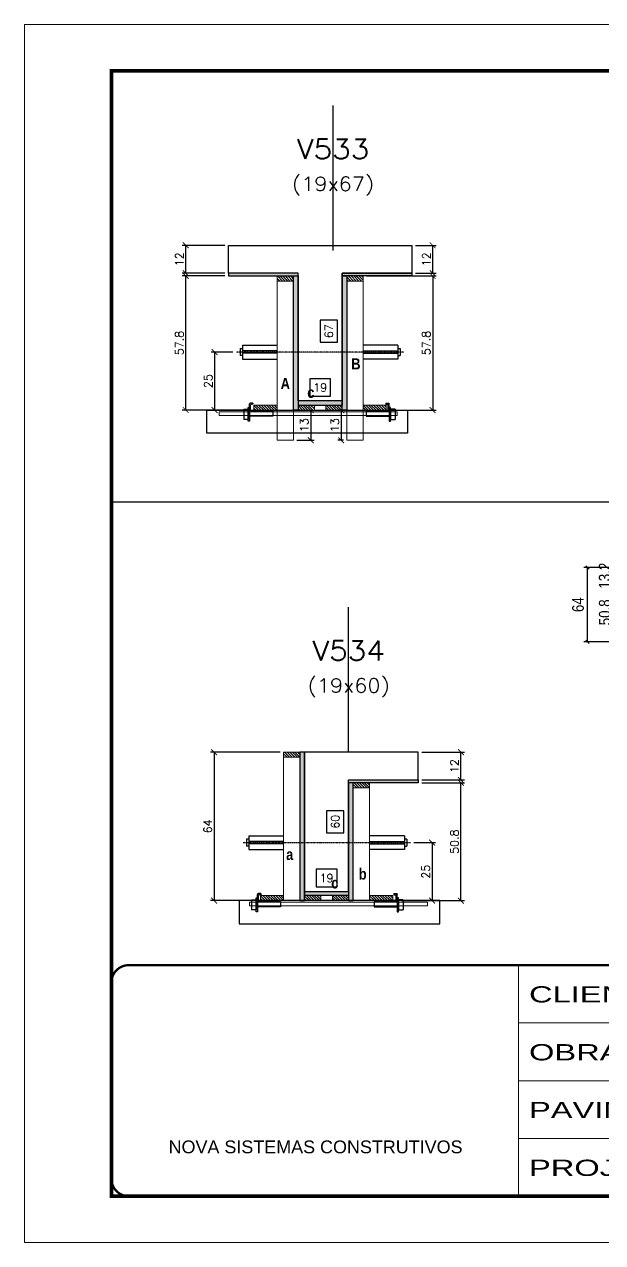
# Model space of a CAD drawing. Extents: x -21493 to -15213, y -12134 to 11887.
# Drawn here: x -21493 to -20995, y 500 to 1550 of the extents above; entities that cross this region are included whole.
import ezdxf
from ezdxf.enums import TextEntityAlignment as Align

# ---------------------------------------------------------------- set-up
doc = ezdxf.new("R2010")
doc.units = 0
for name, pattern in [('CONTINUO', [0]), ('DASHED', [0.75, 0.5, -0.25]), ('HIDDEN', [0.375, 0.25, -0.125])]:
    doc.linetypes.add(name, pattern=pattern)
for name, color, linetype in [('barrote', 251, 'Continuous'), ('COTA', 241, 'Continuous'), ('Cota Seção (2x)', 4, 'Continuous'), ('detalhes', 4, 'Continuous'), ('Painéis', 200, 'Continuous'), ('presilha', 1, 'Continuous'), ('TENSOR', 3, 'Continuous'), ('Texto de Titulo', 7, 'Continuous'), ('Texto Qtd Sarr', 242, 'Continuous')]:
    doc.layers.add(name, color=color, linetype=linetype)
for name, color, linetype, lineweight in [('CONCRETO', 251, 'Continuous', 25), ('Folhas', 255, 'Continuous', 9), ('Hachura', 251, 'Continuous', 9), ('Madeira', 126, 'Continuous', 18), ('SARRAFO DE PRESSAO', 251, 'DASHED', 9), ('SCO-___-LAJ', 2, 'Continuous', 0), ('Texto Seção', 7, 'Continuous', 15)]:
    doc.layers.add(name, color=color, linetype=linetype, lineweight=lineweight)
doc.styles.add('ARIAL', font='arial.ttf')
doc.styles.add('COTA TECNICA', font='techl___.ttf', dxfattribs={"height": 10})
doc.styles.add('Romans', font='romans.shx')
doc.styles.add('TECNICA', font='techb___.ttf', dxfattribs={"height": 10})
doc.styles.add('Tecnologia', font='')
doc.styles.get('Tecnologia').set_extended_font_data('Forgotten Futurist')
doc.dimstyles.new('Cota Seção (2x)', dxfattribs={"dimtxt": 7, "dimasz": 5, "dimexe": 3, "dimexo": 3, "dimgap": 2, "dimtad": 3, "dimdec": 1, "dimlfac": 0.5, "dimzin": 12, "dimdsep": 46, "dimtxsty": 'Romans', "dimblk": 'ARCHTICK', "dimcen": 0, "dimclrd": 4, "dimclre": 4, "dimclrt": 1, "dimadec": 1, "dimazin": 3, "dimtfac": 1, "dimtdec": 1, "dimtmove": 0, "dimatfit": 3, "dimldrblk": 'OBLIQUE', "dimfxl": 1, "dimtolj": 1, "dimtzin": 12, "dimarcsym": 0})
doc.dimstyles.new('Cota Seção interna', dxfattribs={"dimtxt": 7, "dimasz": 6, "dimexe": 0.18, "dimexo": 2, "dimgap": -4, "dimtad": 3, "dimdec": 1, "dimlfac": 0.5, "dimzin": 12, "dimdsep": 46, "dimtxsty": 'Romans', "dimblk": 'ARCHTICK', "dimcen": 0.09, "dimse1": 1, "dimse2": 1, "dimsd1": 1, "dimsd2": 1, "dimclrd": 180, "dimclre": 5, "dimclrt": 1, "dimadec": 0, "dimazin": 3, "dimtfac": 1, "dimtdec": 1, "dimtofl": 0, "dimtmove": 0, "dimatfit": 3, "dimldrblk": 'ARCHTICK', "dimfxl": 1, "dimtolj": 1, "dimtzin": 0, "dimarcsym": 0})
doc.dimstyles.new('PAINEL', dxfattribs={"dimtxt": 10, "dimasz": 3, "dimexe": 3, "dimexo": 3, "dimgap": 3, "dimtad": 1, "dimdec": 1, "dimzin": 12, "dimdsep": 46, "dimtxsty": 'COTA TECNICA', "dimblk1": 'OBLIQUE', "dimblk2": 'OBLIQUE', "dimsah": 1, "dimcen": 0.9, "dimclrd": 4, "dimclre": 4, "dimclrt": 240, "dimadec": 1, "dimazin": 3, "dimtfac": 1, "dimtdec": 1, "dimtmove": 0, "dimatfit": 3, "dimfxl": 1, "dimtolj": 1, "dimtzin": 12, "dimarcsym": 0})

# ---------------------------------------------------------------- blocks, each defined once
blk = doc.blocks.new('titulo1')
at = {"layer": 'Defpoints', "color": 252, "linetype": 'HIDDEN', "ltscale": 2}
blk.add_line((0, 0), (0, 125), dxfattribs=at)
at = {"layer": 'Defpoints', "style": 'Romans', "oblique": 15}
blk.add_attdef('FOLHA', text='', height=10, dxfattribs=at).set_placement((0, 15.6), align=Align.MIDDLE_CENTER)
at = {"layer": 'Texto Qtd Sarr', "color": 3, "style": 'Romans', "oblique": 15}
for tag, height, p in [('TITULO', 17, (0, 71.4)), ('SEÇÃO', 12, (0, 41.5))]:
    blk.add_attdef(tag, text='', height=height, dxfattribs=at).set_placement(p, align=Align.MIDDLE_CENTER)
blk = doc.blocks.new('_ArchTick')
at = {"color": 0, "linetype": 'ByBlock', "const_width": 0.15}
blk.add_lwpolyline([(-0.5, -0.5), (0.5, 0.5)], dxfattribs=at)
blk = doc.blocks.new('*D379')
at = {"layer": 'COTA', "color": 4, "lineweight": -2, "transparency": 16777216}
for p, q in [((-21151.1, 896.4), (-21114.4, 896.4)), ((-21117.4, 794.8), (-21117.4, 896.4)), ((-21168.7, 794.8), (-21114.4, 794.8))]:
    blk.add_line(p, q, dxfattribs=at)
at = {"layer": 'Defpoints', "color": 0, "transparency": 16777216}
for p in [(-21154.1, 896.4), (-21117.4, 896.4), (-21171.7, 794.8)]:
    blk.add_point(p, dxfattribs=at)
at = {"layer": 'COTA', "color": 4, "lineweight": -2, "transparency": 16777216, "xscale": 5, "yscale": 5, "zscale": 5}
for p, rotation in [((-21117.4, 896.4), 90), ((-21117.4, 794.8), 270)]:
    blk.add_blockref('_ArchTick', p, dxfattribs=dict(at, rotation=rotation))
at = {"layer": 'COTA', "color": 1, "transparency": 16777216, "insert": (-21122.9, 845.6), "char_height": 7, "attachment_point": 5, "rotation": 90, "style": 'Romans'}
blk.add_mtext('\\A1;50.8', dxfattribs=at)
blk = doc.blocks.new('_Oblique')
at = {"color": 0, "linetype": 'ByBlock', "lineweight": -2}
blk.add_line((-0.5, -0.5), (0.5, 0.5), dxfattribs=at)
blk = doc.blocks.new('*D380')
at = {"layer": 'COTA', "color": 4, "lineweight": -2, "transparency": 16777216}
for p, q in [((-21151.1, 922.8), (-21114.4, 922.8)), ((-21117.4, 898.8), (-21117.4, 922.8)), ((-21151.1, 898.8), (-21114.4, 898.8))]:
    blk.add_line(p, q, dxfattribs=at)
at = {"layer": 'Defpoints', "color": 0, "transparency": 16777216}
for p in [(-21154.1, 922.8), (-21117.4, 922.8), (-21154.1, 898.8)]:
    blk.add_point(p, dxfattribs=at)
at = {"layer": 'COTA', "color": 4, "lineweight": -2, "transparency": 16777216, "xscale": 5, "yscale": 5, "zscale": 5}
for p, rotation in [((-21117.4, 922.8), 90), ((-21117.4, 898.8), 270)]:
    blk.add_blockref('_ArchTick', p, dxfattribs=dict(at, rotation=rotation))
at = {"layer": 'COTA', "color": 1, "transparency": 16777216, "insert": (-21122.9, 910.8), "char_height": 7, "attachment_point": 5, "rotation": 90, "style": 'Romans'}
blk.add_mtext('\\A1;12', dxfattribs=at)
blk = doc.blocks.new('*D381')
at = {"layer": 'Cota Seção (2x)', "color": 180, "lineweight": -2, "transparency": 16777216}
for p, q in [((-21218.1, 872.3), (-21233.1, 872.3)), ((-21233.1, 872.3), (-21233.1, 853.3)), ((-21218.1, 853.3), (-21218.1, 872.3)), ((-21233.1, 853.3), (-21218.1, 853.3))]:
    blk.add_line(p, q, dxfattribs=at)
at = {"layer": 'Defpoints', "color": 0, "transparency": 16777216}
for p in [(-21214.1, 922.8), (-21214.1, 922.8), (-21214.1, 802.8)]:
    blk.add_point(p, dxfattribs=at)
at = {"layer": 'Cota Seção (2x)', "color": 1, "transparency": 16777216, "insert": (-21225.6, 862.8), "char_height": 7, "attachment_point": 5, "rotation": 90, "style": 'Romans'}
blk.add_mtext('\\A1;60', dxfattribs=at)
blk = doc.blocks.new('PRESILHA METÁLICA 1')
at = {"layer": 'presilha'}
for p, q in [((7.5, 10.6), (7.5, 19.9)), ((12, 21), (8.6, 21)), ((9, 11.6), (9, 18.9)), ((12, 19.5), (9.6, 19.5)), ((12, 21), (12, 19.5)), ((0, 13), (6, 13)), ((0, 13), (0, 0)), ((6, 0), (0, 0)), ((6, 15.5), (7.5, 15.5)), ((6, -2.5), (6, 15.5)), ((6, 13), (6, 0)), ((7.5, 15.5), (7.5, -2.5)), ((37.5, 4.1), (7.5, 4.1)), ((37.5, 11), (9.6, 11)), ((37.5, 11), (37.5, 4.1)), ((7.5, -2.5), (6, -2.5))]:
    blk.add_line(p, q, dxfattribs=at)
for centre, radius, start, end in [((8.6, 19.9), 1.14, 90, 180), ((9.6, 18.9), 0.57, 90, 180), ((9.6, 11.6), 0.57, 180, 270)]:
    blk.add_arc(centre, radius, start, end, dxfattribs=at)
blk = doc.blocks.new('*D382')
at = {"layer": 'Cota Seção (2x)', "color": 180, "lineweight": -2, "transparency": 16777216}
for p, q in [((-21224.1, 821.8), (-21242.1, 821.8)), ((-21242.1, 821.8), (-21242.1, 806.8)), ((-21224.1, 806.8), (-21224.1, 821.8)), ((-21242.1, 806.8), (-21224.1, 806.8))]:
    blk.add_line(p, q, dxfattribs=at)
at = {"layer": 'Defpoints', "color": 0, "transparency": 16777216}
for p in [(-21214.1, 802.8), (-21252.1, 794.8), (-21214.1, 794.8)]:
    blk.add_point(p, dxfattribs=at)
at = {"layer": 'Cota Seção (2x)', "color": 1, "transparency": 16777216, "insert": (-21233.1, 814.3), "char_height": 7, "attachment_point": 5, "style": 'Romans'}
blk.add_mtext('\\A1;19', dxfattribs=at)
blk = doc.blocks.new('*D383')
at = {"layer": 'COTA', "color": 4, "lineweight": -2, "transparency": 16777216}
for p, q in [((-21273.1, 922.8), (-21333, 922.8)), ((-21330, 922.8), (-21330, 794.8)), ((-21273.1, 794.8), (-21333, 794.8))]:
    blk.add_line(p, q, dxfattribs=at)
at = {"layer": 'Defpoints', "color": 0, "transparency": 16777216}
for p in [(-21270.1, 922.8), (-21330, 794.8), (-21270.1, 794.8)]:
    blk.add_point(p, dxfattribs=at)
at = {"layer": 'COTA', "color": 4, "lineweight": -2, "transparency": 16777216, "xscale": 5, "yscale": 5, "zscale": 5}
for p, rotation in [((-21330, 922.8), 90), ((-21330, 794.8), 270)]:
    blk.add_blockref('_ArchTick', p, dxfattribs=dict(at, rotation=rotation))
at = {"layer": 'COTA', "color": 1, "transparency": 16777216, "insert": (-21335.5, 858.8), "char_height": 7, "attachment_point": 5, "rotation": 90, "style": 'Romans'}
blk.add_mtext('\\A1;64', dxfattribs=at)
blk = doc.blocks.new('*D384')
at = {"layer": 'COTA', "color": 4, "lineweight": -2, "transparency": 16777216}
for p, q in [((-21157.8, 844.8), (-21139.2, 844.8)), ((-21142.2, 844.8), (-21142.2, 794.8)), ((-21157.8, 794.8), (-21139.2, 794.8))]:
    blk.add_line(p, q, dxfattribs=at)
at = {"layer": 'Defpoints', "color": 0, "transparency": 16777216}
for p in [(-21160.8, 844.8), (-21160.8, 794.8), (-21142.2, 794.8)]:
    blk.add_point(p, dxfattribs=at)
at = {"layer": 'COTA', "color": 4, "lineweight": -2, "transparency": 16777216, "xscale": 5, "yscale": 5, "zscale": 5}
for p, rotation in [((-21142.2, 844.8), 90), ((-21142.2, 794.8), 270)]:
    blk.add_blockref('_ArchTick', p, dxfattribs=dict(at, rotation=rotation))
at = {"layer": 'COTA', "color": 1, "transparency": 16777216, "insert": (-21147.7, 819.8), "char_height": 7, "attachment_point": 5, "rotation": 90, "style": 'Romans'}
blk.add_mtext('\\A1;25', dxfattribs=at)
blk = doc.blocks.new('*D394')
at = {"layer": 'COTA', "color": 4, "linetype": 'ByBlock', "lineweight": -2, "transparency": 16777216}
for p, q in [((-20967.8, 1068.7), (-20988.3, 1068.7)), ((-20985.3, 1017.9), (-20985.3, 1068.7)), ((-20967.8, 1017.9), (-20988.3, 1017.9))]:
    blk.add_line(p, q, dxfattribs=at)
at = {"layer": 'Defpoints', "color": 0, "linetype": 'ByBlock', "transparency": 16777216}
for p in [(-20985.3, 1068.7), (-20964.8, 1068.7), (-20964.8, 1017.9)]:
    blk.add_point(p, dxfattribs=at)
at = {"layer": 'COTA', "color": 4, "linetype": 'ByBlock', "lineweight": -2, "transparency": 16777216, "xscale": 3, "yscale": 3, "zscale": 3}
for p, rotation in [((-20985.3, 1068.7), 90), ((-20985.3, 1017.9), 270)]:
    blk.add_blockref('_Oblique', p, dxfattribs=dict(at, rotation=rotation))
at = {"layer": 'COTA', "color": 240, "linetype": 'ByBlock', "transparency": 16777216, "insert": (-20993.4, 1043.3), "char_height": 10, "attachment_point": 5, "rotation": 90, "style": 'COTA TECNICA'}
blk.add_mtext('\\A1;50.8', dxfattribs=at)
blk = doc.blocks.new('*D395')
at = {"layer": 'COTA', "color": 4, "linetype": 'ByBlock', "lineweight": -2, "transparency": 16777216}
for p, q in [((-20967.8, 1081.9), (-20988.3, 1081.9)), ((-20985.3, 1068.7), (-20985.3, 1081.9)), ((-20967.8, 1068.7), (-20988.3, 1068.7))]:
    blk.add_line(p, q, dxfattribs=at)
at = {"layer": 'Defpoints', "color": 0, "linetype": 'ByBlock', "transparency": 16777216}
for p in [(-20985.3, 1081.9), (-20964.8, 1081.9), (-20964.8, 1068.7)]:
    blk.add_point(p, dxfattribs=at)
at = {"layer": 'COTA', "color": 4, "linetype": 'ByBlock', "lineweight": -2, "transparency": 16777216, "xscale": 3, "yscale": 3, "zscale": 3}
for p, rotation in [((-20985.3, 1081.9), 90), ((-20985.3, 1068.7), 270)]:
    blk.add_blockref('_Oblique', p, dxfattribs=dict(at, rotation=rotation))
at = {"layer": 'COTA', "color": 240, "linetype": 'ByBlock', "transparency": 16777216, "insert": (-20993.5, 1074.9), "char_height": 10, "attachment_point": 5, "rotation": 90, "style": 'COTA TECNICA'}
blk.add_mtext('\\A1;13.2', dxfattribs=at)
blk = doc.blocks.new('*D976')
at = {"layer": 'COTA', "color": 4, "lineweight": -2, "transparency": 16777216}
for p, q in [((-20967.8, 1081.9), (-21011.4, 1081.9)), ((-21008.4, 1017.9), (-21008.4, 1081.9)), ((-20967.8, 1017.9), (-21011.4, 1017.9))]:
    blk.add_line(p, q, dxfattribs=at)
at = {"layer": 'Defpoints', "color": 0, "transparency": 16777216}
for p in [(-21008.4, 1081.9), (-20964.8, 1081.9), (-20964.8, 1017.9)]:
    blk.add_point(p, dxfattribs=at)
at = {"layer": 'COTA', "color": 4, "lineweight": -2, "transparency": 16777216, "xscale": 3, "yscale": 3, "zscale": 3}
for p, rotation in [((-21008.4, 1081.9), 90), ((-21008.4, 1017.9), 270)]:
    blk.add_blockref('_Oblique', p, dxfattribs=dict(at, rotation=rotation))
at = {"layer": 'COTA', "color": 240, "transparency": 16777216, "insert": (-21016.5, 1049.9), "char_height": 10, "attachment_point": 5, "rotation": 90, "style": 'COTA TECNICA'}
blk.add_mtext('\\A1;64', dxfattribs=at)
blk = doc.blocks.new('*D429')
at = {"layer": 'COTA', "color": 4, "lineweight": -2, "transparency": 16777216}
for p, q in [((-21320.6, 1333.2), (-21357.4, 1333.2)), ((-21354.4, 1217.6), (-21354.4, 1333.2)), ((-21303, 1217.6), (-21357.4, 1217.6))]:
    blk.add_line(p, q, dxfattribs=at)
at = {"layer": 'Defpoints', "color": 0, "transparency": 16777216}
for p in [(-21354.4, 1333.2), (-21317.6, 1333.2), (-21300, 1217.6)]:
    blk.add_point(p, dxfattribs=at)
at = {"layer": 'COTA', "color": 4, "lineweight": -2, "transparency": 16777216, "xscale": 5, "yscale": 5, "zscale": 5}
for p, rotation in [((-21354.4, 1333.2), 90), ((-21354.4, 1217.6), 270)]:
    blk.add_blockref('_ArchTick', p, dxfattribs=dict(at, rotation=rotation))
at = {"layer": 'COTA', "color": 1, "transparency": 16777216, "insert": (-21359.9, 1275.4), "char_height": 7, "attachment_point": 5, "rotation": 90, "style": 'Romans'}
blk.add_mtext('\\A1;57.8', dxfattribs=at)
blk = doc.blocks.new('*D430')
at = {"layer": 'COTA', "color": 4, "lineweight": -2, "transparency": 16777216}
for p, q in [((-21320.6, 1359.6), (-21357.4, 1359.6)), ((-21354.4, 1335.6), (-21354.4, 1359.6)), ((-21320.6, 1335.6), (-21357.4, 1335.6))]:
    blk.add_line(p, q, dxfattribs=at)
at = {"layer": 'Defpoints', "color": 0, "transparency": 16777216}
for p in [(-21354.4, 1359.6), (-21317.6, 1359.6), (-21317.6, 1335.6)]:
    blk.add_point(p, dxfattribs=at)
at = {"layer": 'COTA', "color": 4, "lineweight": -2, "transparency": 16777216, "xscale": 5, "yscale": 5, "zscale": 5}
for p, rotation in [((-21354.4, 1359.6), 90), ((-21354.4, 1335.6), 270)]:
    blk.add_blockref('_ArchTick', p, dxfattribs=dict(at, rotation=rotation))
at = {"layer": 'COTA', "color": 1, "transparency": 16777216, "insert": (-21359.9, 1347.6), "char_height": 7, "attachment_point": 5, "rotation": 90, "style": 'Romans'}
blk.add_mtext('\\A1;12', dxfattribs=at)
blk = doc.blocks.new('*D431')
at = {"layer": 'Cota Seção (2x)', "color": 180, "lineweight": -2, "transparency": 16777216}
for p, q in [((-21223.6, 1295.1), (-21238.6, 1295.1)), ((-21238.6, 1295.1), (-21238.6, 1276.1)), ((-21223.6, 1276.1), (-21223.6, 1295.1)), ((-21238.6, 1276.1), (-21223.6, 1276.1))]:
    blk.add_line(p, q, dxfattribs=at)
at = {"layer": 'Defpoints', "color": 0, "transparency": 16777216}
for p in [(-21257.6, 1359.6), (-21219.6, 1359.6), (-21257.6, 1225.6)]:
    blk.add_point(p, dxfattribs=at)
at = {"layer": 'Cota Seção (2x)', "color": 1, "transparency": 16777216, "insert": (-21231.1, 1285.6), "char_height": 7, "attachment_point": 5, "rotation": 90, "style": 'Romans'}
blk.add_mtext('\\A1;67', dxfattribs=at)
blk = doc.blocks.new('*D432')
at = {"layer": 'Cota Seção (2x)', "color": 180, "lineweight": -2, "transparency": 16777216}
for p, q in [((-21229.6, 1244.6), (-21247.6, 1244.6)), ((-21247.6, 1244.6), (-21247.6, 1229.6)), ((-21229.6, 1229.6), (-21229.6, 1244.6)), ((-21247.6, 1229.6), (-21229.6, 1229.6))]:
    blk.add_line(p, q, dxfattribs=at)
at = {"layer": 'Defpoints', "color": 0, "transparency": 16777216}
for p in [(-21257.6, 1225.6), (-21257.6, 1217.6), (-21219.6, 1217.6)]:
    blk.add_point(p, dxfattribs=at)
at = {"layer": 'Cota Seção (2x)', "color": 1, "transparency": 16777216, "insert": (-21238.6, 1237.1), "char_height": 7, "attachment_point": 5, "style": 'Romans'}
blk.add_mtext('\\A1;19', dxfattribs=at)
blk = doc.blocks.new('*D433')
at = {"layer": 'COTA', "color": 4, "lineweight": -2, "transparency": 16777216}
for p, q in [((-21198.6, 1333.2), (-21138.7, 1333.2)), ((-21141.7, 1333.2), (-21141.7, 1217.6)), ((-21198.6, 1217.6), (-21138.7, 1217.6))]:
    blk.add_line(p, q, dxfattribs=at)
at = {"layer": 'Defpoints', "color": 0, "transparency": 16777216}
for p in [(-21201.6, 1333.2), (-21201.6, 1217.6), (-21141.7, 1217.6)]:
    blk.add_point(p, dxfattribs=at)
at = {"layer": 'COTA', "color": 4, "lineweight": -2, "transparency": 16777216, "xscale": 5, "yscale": 5, "zscale": 5}
for p, rotation in [((-21141.7, 1333.2), 90), ((-21141.7, 1217.6), 270)]:
    blk.add_blockref('_ArchTick', p, dxfattribs=dict(at, rotation=rotation))
at = {"layer": 'COTA', "color": 1, "transparency": 16777216, "insert": (-21147.2, 1275.4), "char_height": 7, "attachment_point": 5, "rotation": 90, "style": 'Romans'}
blk.add_mtext('\\A1;57.8', dxfattribs=at)
blk = doc.blocks.new('*D434')
at = {"layer": 'COTA', "color": 4, "lineweight": -2, "transparency": 16777216}
for p, q in [((-21313.9, 1267.6), (-21332.5, 1267.6)), ((-21329.5, 1267.6), (-21329.5, 1217.6)), ((-21313.9, 1217.6), (-21332.5, 1217.6))]:
    blk.add_line(p, q, dxfattribs=at)
at = {"layer": 'Defpoints', "color": 0, "transparency": 16777216}
for p in [(-21310.9, 1267.6), (-21329.5, 1217.6), (-21310.9, 1217.6)]:
    blk.add_point(p, dxfattribs=at)
at = {"layer": 'COTA', "color": 4, "lineweight": -2, "transparency": 16777216, "xscale": 5, "yscale": 5, "zscale": 5}
for p, rotation in [((-21329.5, 1267.6), 90), ((-21329.5, 1217.6), 270)]:
    blk.add_blockref('_ArchTick', p, dxfattribs=dict(at, rotation=rotation))
at = {"layer": 'COTA', "color": 1, "transparency": 16777216, "insert": (-21335, 1242.6), "char_height": 7, "attachment_point": 5, "rotation": 90, "style": 'Romans'}
blk.add_mtext('\\A1;25', dxfattribs=at)
blk = doc.blocks.new('*D1029')
at = {"layer": 'COTA', "color": 4, "lineweight": -2, "transparency": 16777216}
for p, q in [((-21156.6, 1359.6), (-21138.7, 1359.6)), ((-21141.7, 1335.6), (-21141.7, 1359.6)), ((-21156.6, 1335.6), (-21138.7, 1335.6))]:
    blk.add_line(p, q, dxfattribs=at)
at = {"layer": 'Defpoints', "color": 0, "transparency": 16777216}
for p in [(-21159.6, 1359.6), (-21141.7, 1359.6), (-21159.6, 1335.6)]:
    blk.add_point(p, dxfattribs=at)
at = {"layer": 'COTA', "color": 4, "lineweight": -2, "transparency": 16777216, "xscale": 5, "yscale": 5, "zscale": 5}
for p, rotation in [((-21141.7, 1359.6), 90), ((-21141.7, 1335.6), 270)]:
    blk.add_blockref('_ArchTick', p, dxfattribs=dict(at, rotation=rotation))
at = {"layer": 'COTA', "color": 1, "transparency": 16777216, "insert": (-21147.2, 1347.6), "char_height": 7, "attachment_point": 5, "rotation": 90, "style": 'Romans'}
blk.add_mtext('\\A1;12', dxfattribs=at)
blk = doc.blocks.new('*D1060')
at = {"layer": 'COTA', "color": 4, "lineweight": -2, "transparency": 16777216}
for p, q in [((-21218.6, 1217.6), (-21223.5, 1217.6)), ((-21220.5, 1217.6), (-21220.5, 1191.6)), ((-21218.6, 1191.6), (-21223.5, 1191.6))]:
    blk.add_line(p, q, dxfattribs=at)
at = {"layer": 'Defpoints', "color": 0, "transparency": 16777216}
for p in [(-21215.6, 1217.6), (-21220.5, 1191.6), (-21215.6, 1191.6)]:
    blk.add_point(p, dxfattribs=at)
at = {"layer": 'COTA', "color": 4, "lineweight": -2, "transparency": 16777216, "xscale": 5, "yscale": 5, "zscale": 5}
for p, rotation in [((-21220.5, 1217.6), 90), ((-21220.5, 1191.6), 270)]:
    blk.add_blockref('_ArchTick', p, dxfattribs=dict(at, rotation=rotation))
at = {"layer": 'COTA', "color": 1, "transparency": 16777216, "insert": (-21226, 1204.6), "char_height": 7, "attachment_point": 5, "rotation": 90, "style": 'Romans'}
blk.add_mtext('\\A1;13', dxfattribs=at)
blk = doc.blocks.new('*D1061')
at = {"layer": 'COTA', "color": 4, "lineweight": -2, "transparency": 16777216}
for p, q in [((-21258.6, 1217.6), (-21243.8, 1217.6)), ((-21246.8, 1217.6), (-21246.8, 1191.6)), ((-21258.6, 1191.6), (-21243.8, 1191.6))]:
    blk.add_line(p, q, dxfattribs=at)
at = {"layer": 'Defpoints', "color": 0, "transparency": 16777216}
for p in [(-21261.6, 1217.6), (-21261.6, 1191.6), (-21246.8, 1191.6)]:
    blk.add_point(p, dxfattribs=at)
at = {"layer": 'COTA', "color": 4, "lineweight": -2, "transparency": 16777216, "xscale": 5, "yscale": 5, "zscale": 5}
for p, rotation in [((-21246.8, 1217.6), 90), ((-21246.8, 1191.6), 270)]:
    blk.add_blockref('_ArchTick', p, dxfattribs=dict(at, rotation=rotation))
at = {"layer": 'COTA', "color": 1, "transparency": 16777216, "insert": (-21252.3, 1204.6), "char_height": 7, "attachment_point": 5, "rotation": 90, "style": 'Romans'}
blk.add_mtext('\\A1;13', dxfattribs=at)
blk = doc.blocks.new('9999999999')
at = {"color": 30, "linetype": 'CONTINUO'}
for p, q in [((98564.6, 34230.2), (98564.6, 34429.4)), ((98564.6, 34379.6), (99584, 34379.6)), ((98564.6, 34329.8), (99488, 34329.8)), ((98564.6, 34280), (99488, 34280))]:
    blk.add_line(p, q, dxfattribs=at)
at = {"color": 30, "linetype": 'CONTINUO', "const_width": 2}
blk.add_lwpolyline([(99584, 34230.2), (99584, 34414.4, 0.414214), (99569, 34429.4), (98229, 34429.4, 0.414214), (98214, 34414.4), (98214, 34245.2, 0.414214), (98229, 34230.2), (99584, 34230.2)], format="xyb", dxfattribs=at)
at = {"layer": 'Folhas'}
blk.add_lwpolyline([(98139, 34190.2), (99624, 34190.2), (99624, 35240.2), (98139, 35240.2)], close=True, dxfattribs=at)
at = {"layer": 'Folhas', "color": 30, "const_width": 3}
blk.add_lwpolyline([(98214, 34230.2), (99584, 34230.2), (99584, 35200.2), (98214, 35200.2)], close=True, dxfattribs=at)
at = {"color": 7, "linetype": 'Continuous', "ltscale": 5, "style": 'ARIAL'}
blk.add_text('NOVA SISTEMAS CONSTRUTIVOS', height=11.059, dxfattribs=at).set_placement((98263.2, 34267.2))
at = {"layer": 'Folhas', "color": 7, "style": 'Tecnologia', "width": 1.5}
for s, p in [('CLIENTE:', (98573.7, 34397.2)), ('OBRA:', (98573.7, 34347.3)), ('PAVIMENTO:', (98573.7, 34297.5)), ('PROJETO:', (98573.7, 34247.7))]:
    blk.add_text(s, height=14, dxfattribs=at).set_placement(p)

msp = doc.modelspace()

# ---------------------------------------------------------------- hatches: boundary and pattern name
at = {"layer": 'Hachura'}
h = msp.add_hatch(color=256, dxfattribs=at)
h.dxf.hatch_style = 1
h.paths.add_polyline_path([(-21257.63, 1333.18), (-21257.63, 1335.58), (-21317.63, 1335.58), (-21317.63, 1333.18)])
h = msp.add_hatch(color=256, dxfattribs=at)
h.dxf.hatch_style = 1
h.paths.add_polyline_path([(-21219.63, 1333.18), (-21219.63, 1335.58), (-21159.63, 1335.58), (-21159.63, 1333.18)])
h = msp.add_hatch(dxfattribs=at)
h.set_pattern_fill('ANSI31', color=256, scale=0.5, angle=270, style=0)
h.set_pattern_definition([(315, (1690.1858, -6974.4615), (1.12253202, 1.12253202), [])])
h.paths.add_polyline_path([(-21261.63, 1328.78), (-21261.63, 1333.18), (-21275.63, 1333.18), (-21275.63, 1328.78)])
h = msp.add_hatch(color=256, dxfattribs=at)
h.dxf.hatch_style = 1
h.paths.add_polyline_path([(-21261.63, 1333.18), (-21257.63, 1333.18), (-21257.63, 1217.58), (-21261.63, 1217.58)])
h = msp.add_hatch(color=256, dxfattribs=at)
h.dxf.hatch_style = 1
h.paths.add_polyline_path([(-21219.63, 1333.18), (-21215.63, 1333.18), (-21215.63, 1217.58), (-21219.63, 1217.58)])
h = msp.add_hatch(dxfattribs=at)
h.set_pattern_fill('ANSI31', color=256, scale=0.5, angle=270, style=0)
h.set_pattern_definition([(315, (1630.1858, -6974.4615), (1.12253202, 1.12253202), [])])
h.paths.add_polyline_path([(-21201.63, 1328.78), (-21201.63, 1333.18), (-21215.63, 1333.18), (-21215.63, 1328.78)])
h = msp.add_hatch(dxfattribs=at)
h.set_pattern_fill('ANSI31', color=256, scale=0.5, angle=270, style=0)
h.set_pattern_definition([(315, (1690.1858, -7012.0615), (1.12253202, 1.12253202), [])])
h.paths.add_polyline_path([(-21295.63, 1217.58), (-21295.63, 1221.98), (-21275.63, 1221.98), (-21275.63, 1217.58)])
h = msp.add_hatch(color=256, dxfattribs=at)
h.dxf.hatch_style = 1
h.paths.add_polyline_path([(-21219.63, 1221.98), (-21219.63, 1225.58), (-21257.63, 1225.58), (-21257.63, 1221.98)])
h = msp.add_hatch(dxfattribs=at)
h.set_pattern_fill('ANSI31', color=256, scale=0.5, angle=270, style=0)
h.set_pattern_definition([(315, (1698.9858, -7012.0615), (1.12253202, 1.12253202), [])])
h.paths.add_polyline_path([(-21257.63, 1217.58), (-21257.63, 1221.98), (-21243.63, 1221.98), (-21243.63, 1217.58)])
h = msp.add_hatch(dxfattribs=at)
h.set_pattern_fill('ANSI31', color=256, scale=0.5, angle=270, style=0)
h.set_pattern_definition([(315, (1698.9879, -7012.0615), (1.12253202, 1.12253202), [])])
h.paths.add_polyline_path([(-21219.63, 1217.58), (-21219.63, 1221.98), (-21233.63, 1221.98), (-21233.63, 1217.58)])
h = msp.add_hatch(dxfattribs=at)
h.set_pattern_fill('ANSI31', color=256, scale=0.5, angle=270, style=0)
h.set_pattern_definition([(315, (1596.1858, -7012.0615), (1.12253202, 1.12253202), [])])
h.paths.add_polyline_path([(-21201.63, 1217.58), (-21201.63, 1221.98), (-21181.63, 1221.98), (-21181.63, 1217.58)])
h = msp.add_hatch(dxfattribs=at)
h.set_pattern_fill('ANSI31', color=256, scale=0.5, angle=270, style=0)
h.set_pattern_definition([(315, (1635.7426, -7384.8272), (1.12253202, 1.12253202), [])])
h.paths.add_polyline_path([(-21270.08, 918.42), (-21270.08, 922.82), (-21256.08, 922.82), (-21256.08, 918.42)])
h = msp.add_hatch(color=256, dxfattribs=at)
h.dxf.hatch_style = 1
h.paths.add_polyline_path([(-21252.08, 922.82), (-21256.08, 922.82), (-21256.08, 794.82), (-21252.08, 794.82)])
h = msp.add_hatch(color=256, dxfattribs=at)
h.dxf.hatch_style = 1
h.paths.add_polyline_path([(-21214.08, 896.42), (-21214.08, 898.82), (-21154.08, 898.82), (-21154.08, 896.42)])
h = msp.add_hatch(color=256, dxfattribs=at)
h.dxf.hatch_style = 1
h.paths.add_polyline_path([(-21210.08, 896.42), (-21214.08, 896.42), (-21214.08, 794.82), (-21210.08, 794.82)])
h = msp.add_hatch(dxfattribs=at)
h.set_pattern_fill('ANSI31', color=256, scale=0.5, angle=270, style=0)
h.set_pattern_definition([(315, (1695.7426, -7411.2272), (1.12253202, 1.12253202), [])])
h.paths.add_polyline_path([(-21210.08, 892.02), (-21210.08, 896.42), (-21196.08, 896.42), (-21196.08, 892.02)])
h = msp.add_hatch(dxfattribs=at)
h.set_pattern_fill('ANSI31', color=256, scale=0.5, angle=270, style=0)
h.set_pattern_definition([(315, (1601.7426, -7434.8272), (1.12253202, 1.12253202), [])])
h.paths.add_polyline_path([(-21270.08, 794.82), (-21270.08, 799.22), (-21290.08, 799.22), (-21290.08, 794.82)])
h = msp.add_hatch(color=256, dxfattribs=at)
h.dxf.hatch_style = 1
h.paths.add_polyline_path([(-21252.08, 799.22), (-21252.08, 802.82), (-21214.08, 802.82), (-21214.08, 799.22)])
h = msp.add_hatch(dxfattribs=at)
h.set_pattern_fill('ANSI31', color=256, scale=0.5, angle=270, style=0)
h.set_pattern_definition([(315, (1704.5447, -7434.8272), (1.12253202, 1.12253202), [])])
h.paths.add_polyline_path([(-21252.08, 794.82), (-21252.08, 799.22), (-21238.08, 799.22), (-21238.08, 794.82)])
h = msp.add_hatch(dxfattribs=at)
h.set_pattern_fill('ANSI31', color=256, scale=0.5, angle=270, style=0)
h.set_pattern_definition([(315, (1704.5426, -7434.8272), (1.12253202, 1.12253202), [])])
h.paths.add_polyline_path([(-21214.08, 794.82), (-21214.08, 799.22), (-21228.08, 799.22), (-21228.08, 794.82)])
h = msp.add_hatch(dxfattribs=at)
h.set_pattern_fill('ANSI31', color=256, scale=0.5, angle=270, style=0)
h.set_pattern_definition([(315, (1695.7426, -7434.8272), (1.12253202, 1.12253202), [])])
h.paths.add_polyline_path([(-21176.08, 794.82), (-21176.08, 799.22), (-21196.08, 799.22), (-21196.08, 794.82)])

# ---------------------------------------------------------------- linework, layer by layer
at = {"ltscale": 3}
for p, q in [((-21307.63, 1270.55), (-21307.63, 1264.55)), ((-21307.63, 1270.55), (-21305.63, 1270.55)), ((-21305.63, 1273.55), (-21305.63, 1261.55)), ((-21305.63, 1273.55), (-21275.63, 1273.55)), ((-21171.63, 1273.55), (-21201.63, 1273.55)), ((-21171.63, 1273.55), (-21171.63, 1261.55)), ((-21171.63, 1270.55), (-21169.63, 1270.55)), ((-21169.63, 1270.55), (-21169.63, 1264.55)), ((-21305.63, 1264.55), (-21307.63, 1264.55)), ((-21275.63, 1268.55), (-21305.63, 1268.55)), ((-21275.63, 1266.55), (-21305.63, 1266.55)), ((-21305.63, 1261.55), (-21275.63, 1261.55)), ((-21201.63, 1268.55), (-21171.63, 1268.55)), ((-21201.63, 1266.55), (-21171.63, 1266.55)), ((-21171.63, 1261.55), (-21201.63, 1261.55)), ((-21171.63, 1264.55), (-21169.63, 1264.55)), ((-21300.08, 850.79), (-21300.08, 838.79)), ((-21300.08, 850.79), (-21270.08, 850.79)), ((-21166.08, 850.79), (-21196.08, 850.79)), ((-21166.08, 850.79), (-21166.08, 838.79)), ((-21302.08, 847.79), (-21302.08, 841.79)), ((-21300.08, 847.79), (-21302.08, 847.79)), ((-21300.08, 841.79), (-21302.08, 841.79)), ((-21270.08, 845.79), (-21300.08, 845.79)), ((-21270.08, 843.79), (-21300.08, 843.79)), ((-21196.08, 845.79), (-21166.08, 845.79)), ((-21196.08, 843.79), (-21166.08, 843.79)), ((-21164.08, 847.79), (-21166.08, 847.79)), ((-21166.08, 841.79), (-21164.08, 841.79)), ((-21164.08, 847.79), (-21164.08, 841.79)), ((-21300.08, 838.79), (-21270.08, 838.79)), ((-21166.08, 838.79), (-21196.08, 838.79))]:
    msp.add_line(p, q, dxfattribs=at)
at = {"layer": 'barrote'}
for points in [[(-21163.27, 1197.58), (-21336.24, 1197.58), (-21336.24, 1217.58), (-21163.27, 1217.58)], [(-21308.44, 774.82), (-21135.47, 774.82), (-21135.47, 794.82), (-21308.44, 794.82)]]:
    msp.add_lwpolyline(points, close=True, dxfattribs=at)
at = {"layer": 'CONCRETO'}
for points in [[(-21219.63, 1335.58), (-21219.63, 1221.98), (-21219.63, 1221.98), (-21219.63, 1225.58), (-21257.63, 1225.58), (-21257.63, 1335.58), (-21317.63, 1335.58), (-21317.63, 1359.58), (-21257.63, 1359.58), (-21257.63, 1359.58), (-21219.63, 1359.58), (-21159.63, 1359.58), (-21159.63, 1335.58)], [(-21214.08, 898.82), (-21154.08, 898.82), (-21154.08, 922.82), (-21252.08, 922.82), (-21252.08, 799.22), (-21252.08, 799.22), (-21252.08, 802.82), (-21214.08, 802.82)]]:
    msp.add_lwpolyline(points, close=True, dxfattribs=at)
at = {"layer": 'COTA', "linetype": 'ByBlock'}
msp.add_line((-21418.41, 1138.49), (-20048.41, 1138.49), dxfattribs=at)
at = {"layer": 'Madeira'}
for points in [[(-21261.63, 1328.78), (-21261.63, 1333.18), (-21275.63, 1333.18), (-21275.63, 1328.78)], [(-21261.63, 1333.18), (-21275.63, 1333.18), (-21275.63, 1191.58), (-21261.63, 1191.58)], [(-21201.63, 1328.78), (-21201.63, 1333.18), (-21215.63, 1333.18), (-21215.63, 1328.78)], [(-21201.63, 1333.18), (-21215.63, 1333.18), (-21215.63, 1191.58), (-21201.63, 1191.58)], [(-21295.63, 1217.58), (-21295.63, 1221.98), (-21275.63, 1221.98), (-21275.63, 1217.58)], [(-21257.63, 1217.58), (-21257.63, 1221.98), (-21243.63, 1221.98), (-21243.63, 1217.58)], [(-21219.63, 1217.58), (-21219.63, 1221.98), (-21233.63, 1221.98), (-21233.63, 1217.58)], [(-21201.63, 1217.58), (-21201.63, 1221.98), (-21181.63, 1221.98), (-21181.63, 1217.58)], [(-21270.08, 918.42), (-21270.08, 922.82), (-21256.08, 922.82), (-21256.08, 918.42)], [(-21270.08, 922.82), (-21256.08, 922.82), (-21256.08, 794.82), (-21270.08, 794.82)], [(-21210.08, 892.02), (-21210.08, 896.42), (-21196.08, 896.42), (-21196.08, 892.02)], [(-21210.08, 896.42), (-21196.08, 896.42), (-21196.08, 794.82), (-21210.08, 794.82)], [(-21270.08, 794.82), (-21270.08, 799.22), (-21290.08, 799.22), (-21290.08, 794.82)], [(-21252.08, 794.82), (-21252.08, 799.22), (-21238.08, 799.22), (-21238.08, 794.82)], [(-21214.08, 794.82), (-21214.08, 799.22), (-21228.08, 799.22), (-21228.08, 794.82)], [(-21176.08, 794.82), (-21176.08, 799.22), (-21196.08, 799.22), (-21196.08, 794.82)]]:
    msp.add_lwpolyline(points, close=True, dxfattribs=at)
at = {"layer": 'Painéis'}
for points in [[(-21257.63, 1333.18), (-21257.63, 1335.58), (-21317.63, 1335.58), (-21317.63, 1333.18)], [(-21219.63, 1333.18), (-21219.63, 1335.58), (-21159.63, 1335.58), (-21159.63, 1333.18)], [(-21261.63, 1333.18), (-21257.63, 1333.18), (-21257.63, 1217.58), (-21261.63, 1217.58)], [(-21219.63, 1333.18), (-21215.63, 1333.18), (-21215.63, 1217.58), (-21219.63, 1217.58)], [(-21219.63, 1221.98), (-21219.63, 1225.58), (-21257.63, 1225.58), (-21257.63, 1221.98)], [(-21252.08, 922.82), (-21256.08, 922.82), (-21256.08, 794.82), (-21252.08, 794.82)], [(-21214.08, 896.42), (-21214.08, 898.82), (-21154.08, 898.82), (-21154.08, 896.42)], [(-21210.08, 896.42), (-21214.08, 896.42), (-21214.08, 794.82), (-21210.08, 794.82)], [(-21252.08, 799.22), (-21252.08, 802.82), (-21214.08, 802.82), (-21214.08, 799.22)]]:
    msp.add_lwpolyline(points, close=True, dxfattribs=at)
at = {"layer": 'SCO-___-LAJ', "color": 1}
for points in [[(-21172.27, 1216.25), (-21325.57, 1216.25), (-21325.57, 1213.05), (-21172.27, 1213.05)], [(-21299.44, 793.48), (-21146.14, 793.48), (-21146.14, 790.28), (-21299.44, 790.28)]]:
    msp.add_lwpolyline(points, close=True, dxfattribs=at)
at = {"layer": 'TENSOR', "linetype": 'HIDDEN', "ltscale": 0.5}
for p, q in [((-21166.63, 1267.55), (-21310.94, 1267.55)), ((-21305.08, 844.79), (-21160.77, 844.79))]:
    msp.add_line(p, q, dxfattribs=at)

# ---------------------------------------------------------------- block references
at = {"layer": 'presilha', "yscale": 0.6666666666666666, "zscale": 0.6666666666666666}
for p, xscale in [((-21304.5, 1209.62), 0.6666666666666666), ((-21174.05, 1209.62), -0.6666666666666666), ((-21297.66, 786.85), 0.6666666666666666), ((-21167.21, 786.85), -0.6666666666666666)]:
    msp.add_blockref('PRESILHA METÁLICA 1', p, dxfattribs=dict(at, xscale=xscale))
at = {"layer": 'SARRAFO DE PRESSAO', "color": 6, "linetype": 'ByBlock'}
msp.add_blockref('9999999999', (-119632.39, -33690.15), dxfattribs=at)
at = {"layer": 'Texto Seção'}
ref = msp.add_blockref('titulo1', (-21227.51, 1355.15), dxfattribs=at)
ref.add_attrib('TITULO', 'V533', dxfattribs={"layer": 'Texto de Titulo', "color": 7, "height": 17, "style": 'Romans', "width": 1.1}).set_placement((-21227.51, 1442.65), align=Align.MIDDLE_CENTER)
ref.add_attrib('SEÇÃO', '(19x67)', dxfattribs={"layer": 'Texto de Titulo', "color": 7, "height": 12, "style": 'Romans', "width": 1.1}).set_placement((-21227.51, 1412.65), align=Align.MIDDLE_CENTER)
ref = msp.add_blockref('titulo1', (-21214.08, 922.82), dxfattribs=at)
ref.add_attrib('TITULO', 'V534', dxfattribs={"layer": 'Texto de Titulo', "color": 7, "height": 17, "style": 'Romans', "width": 1.1}).set_placement((-21214.08, 1010.32), align=Align.MIDDLE_CENTER)
ref.add_attrib('SEÇÃO', '(19x60)', dxfattribs={"layer": 'Texto de Titulo', "color": 7, "height": 12, "style": 'Romans', "width": 1.1}).set_placement((-21214.08, 980.32), align=Align.MIDDLE_CENTER)

# ---------------------------------------------------------------- texts
at = {"layer": 'detalhes', "style": 'TECNICA'}
for s, p in [('B', (-21211.8, 1252.61)), ('A', (-21272.63, 1235.77)), ('c', (-21249.71, 1228.08)), ('a', (-21267.91, 829.85)), ('b', (-21205.36, 813.01)), ('c', (-21229.1, 805.31))]:
    msp.add_text(s, height=9.6, dxfattribs=at).set_placement(p)

# ---------------------------------------------------------------- dimensions: what is measured, and where the dimension line sits
at = {"layer": 'COTA'}
for base, p1, p2, dimstyle, picture, middle in [((-21354.35, 1359.58), (-21317.63, 1335.58), (-21317.63, 1359.58), 'Cota Seção (2x)', '*D430', (-21359.85, 1347.58)), ((-21141.66, 1359.58), (-21159.63, 1335.58), (-21159.63, 1359.58), 'Cota Seção (2x)', '*D1029', (-21147.16, 1347.58)), ((-21354.35, 1333.18), (-21300.03, 1217.58), (-21317.63, 1333.18), 'Cota Seção (2x)', '*D429', (-21359.85, 1275.38)), ((-21141.66, 1217.58), (-21201.63, 1333.18), (-21201.63, 1217.58), 'Cota Seção (2x)', '*D433', (-21147.16, 1275.38)), ((-21329.49, 1217.58), (-21310.94, 1267.55), (-21310.94, 1217.58), 'Cota Seção (2x)', '*D434', (-21334.99, 1242.57)), ((-21246.75, 1191.58), (-21261.63, 1217.58), (-21261.63, 1191.58), 'Cota Seção (2x)', '*D1061', (-21252.25, 1204.58)), ((-21220.48, 1191.58), (-21215.63, 1217.58), (-21215.63, 1191.58), 'Cota Seção (2x)', '*D1060', (-21225.98, 1204.58)), ((-21008.44, 1081.93), (-20964.82, 1017.93), (-20964.82, 1081.93), 'PAINEL', '*D976', (-21016.54, 1049.93)), ((-21330.05, 794.82), (-21270.08, 922.82), (-21270.08, 794.82), 'Cota Seção (2x)', '*D383', (-21335.55, 858.82)), ((-21117.36, 922.82), (-21154.08, 898.82), (-21154.08, 922.82), 'Cota Seção (2x)', '*D380', (-21122.86, 910.82)), ((-21117.36, 896.42), (-21171.68, 794.82), (-21154.08, 896.42), 'Cota Seção (2x)', '*D379', (-21122.86, 845.62)), ((-21142.22, 794.82), (-21160.77, 844.79), (-21160.77, 794.82), 'Cota Seção (2x)', '*D384', (-21147.72, 819.8))]:
    dim = msp.add_linear_dim(base=base, p1=p1, p2=p2, angle=90, dimstyle=dimstyle, dxfattribs=at)
    dim.commit()
    dim.dimension.update_dxf_attribs({"geometry": picture, "text_midpoint": middle})
at = {"layer": 'COTA', "linetype": 'ByBlock'}
dim = msp.add_linear_dim(base=(-20985.25, 1081.93), p1=(-20964.82, 1068.73), p2=(-20964.82, 1081.93), angle=90, dimstyle='PAINEL', override={"dimtmove": 1}, dxfattribs=at)
dim.commit()
dim.dimension.update_dxf_attribs({"geometry": '*D395', "text_midpoint": (-20985.25, 1074.93), "dimtype": 160})
dim = msp.add_linear_dim(base=(-20985.25, 1068.73), p1=(-20964.82, 1017.93), p2=(-20964.82, 1068.73), angle=90, dimstyle='PAINEL', dxfattribs=at)
dim.commit()
dim.dimension.update_dxf_attribs({"geometry": '*D394', "text_midpoint": (-20993.38, 1043.33)})
at = {"layer": 'Cota Seção (2x)'}
dim = msp.add_linear_dim(base=(-21219.63, 1359.58), p1=(-21257.63, 1225.58), p2=(-21257.63, 1359.58), angle=90, dimstyle='Cota Seção interna', dxfattribs=at)
dim.commit()
dim.dimension.update_dxf_attribs({"geometry": '*D431', "text_midpoint": (-21219.63, 1285.58), "dimtype": 160})
for base, p1, p2, angle, picture, middle in [((-21257.63, 1225.58), (-21219.63, 1217.58), (-21257.63, 1217.58), 180, '*D432', (-21238.63, 1237.08)), ((-21214.08, 922.82), (-21214.08, 802.82), (-21214.08, 922.82), 90, '*D381', (-21225.58, 862.82))]:
    dim = msp.add_linear_dim(base=base, p1=p1, p2=p2, angle=angle, dimstyle='Cota Seção interna', dxfattribs=at)
    dim.commit()
    dim.dimension.update_dxf_attribs({"geometry": picture, "text_midpoint": middle})
dim = msp.add_linear_dim(base=(-21214.08, 802.82), p1=(-21252.08, 794.82), p2=(-21214.08, 794.82), dimstyle='Cota Seção interna', dxfattribs=at)
dim.commit()
dim.dimension.update_dxf_attribs({"geometry": '*D382', "text_midpoint": (-21233.08, 814.32)})

doc.saveas('drawing.dxf')
